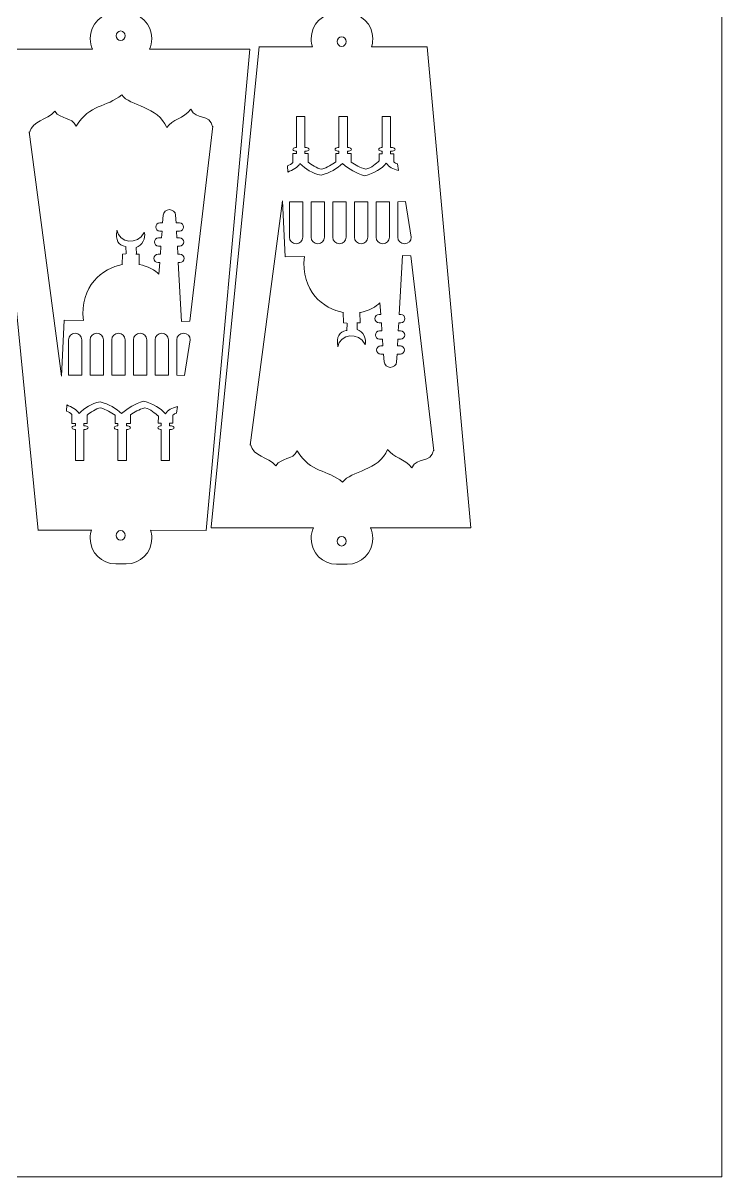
# Model space of a CAD drawing. Header units: millimetres. Extents: x -872 to 869, y -2161 to 2179.
# Drawn here: x 308 to 685, y 1113 to 1736 of the extents above; entities that cross this region are included whole.
import ezdxf

# ---------------------------------------------------------------- set-up
doc = ezdxf.new("R2010")
doc.units = ezdxf.units.MM
doc.header["$MEASUREMENT"] = 0
doc.layers.add('Layer 1', color=7, linetype='Continuous')

msp = doc.modelspace()

# ---------------------------------------------------------------- linework, layer by layer
at = {"layer": 'Layer 1', "color": 250, "lineweight": 18}
msp.add_lwpolyline([(-872.4922, 1112.7839), (685.3746, 1112.7839), (685.3746, 2178.9405), (-872.4922, 2178.9405), (-872.4922, 1112.7839)], close=True, dxfattribs=at)
at = {"layer": 'Layer 1', "color": 240, "lineweight": 9}
for points, knots in [([(345.118, 1722.2283), (344.3378, 1723.9509), (343.9032, 1725.8627), (343.9032, 1727.8675), (343.9032, 1727.8675), (343.9032, 1727.8675), (343.9032, 1728.1961), (343.9032, 1728.1961), (343.9032, 1728.1961), (343.9032, 1735.7691), (350.0988, 1741.9651), (357.6718, 1741.9651), (357.6718, 1741.9651), (357.6718, 1741.9651), (363.4102, 1741.9651), (363.4102, 1741.9651), (363.4102, 1741.9651), (370.9828, 1741.9651), (377.179, 1735.7691), (377.179, 1728.1961), (377.179, 1728.1961), (377.179, 1728.1961), (377.179, 1727.8675), (377.179, 1727.8675), (377.179, 1727.8675), (377.179, 1725.8615), (376.7442, 1723.9509), (375.964, 1722.2283)], [0, 0, 0, 0, 0.125, 0.125, 0.125, 0.125, 0.25, 0.25, 0.25, 0.25, 0.375, 0.375, 0.375, 0.375, 0.5, 0.5, 0.5, 0.5, 0.625, 0.625, 0.625, 0.625, 0.75, 0.75, 0.75, 0.75, 1, 1, 1, 1]), ([(495.9835, 1723.6167), (496.3923, 1724.9163), (496.6139, 1726.2969), (496.6139, 1727.7263), (496.6139, 1727.7263), (496.6139, 1727.7263), (496.6139, 1728.0551), (496.6139, 1728.0551), (496.6139, 1728.0551), (496.6139, 1735.6281), (490.4177, 1741.8245), (482.8451, 1741.8245), (482.8451, 1741.8245), (482.8451, 1741.8245), (477.1067, 1741.8245), (477.1067, 1741.8245), (477.1067, 1741.8245), (469.5337, 1741.8245), (463.3381, 1735.6281), (463.3381, 1728.0551), (463.3381, 1728.0551), (463.3381, 1728.0551), (463.3381, 1727.7271), (463.3381, 1727.7271), (463.3381, 1727.7271), (463.3381, 1726.2841), (463.5621, 1724.8909), (463.9787, 1723.5821)], [0, 0, 0, 0, 0.125, 0.125, 0.125, 0.125, 0.25, 0.25, 0.25, 0.25, 0.375, 0.375, 0.375, 0.375, 0.5, 0.5, 0.5, 0.5, 0.625, 0.625, 0.625, 0.625, 0.75, 0.75, 0.75, 0.75, 1, 1, 1, 1]), ([(360.3758, 1726.9643), (359.041, 1726.9643), (357.9584, 1728.1197), (357.9584, 1729.5455), (357.9584, 1729.5455), (357.9584, 1730.9713), (359.041, 1732.1267), (360.3758, 1732.1267), (360.3758, 1732.1267), (361.7112, 1732.1267), (362.7934, 1730.9713), (362.7934, 1729.5455), (362.7934, 1729.5455), (362.7934, 1728.1197), (361.7112, 1726.9643), (360.3758, 1726.9643)], [0, 0, 0, 0, 0.2, 0.2, 0.2, 0.2, 0.4, 0.4, 0.4, 0.4, 0.6, 0.6, 0.6, 0.6, 1, 1, 1, 1]), ([(479.8107, 1728.9591), (478.4759, 1728.9591), (477.3933, 1727.8033), (477.3933, 1726.3773), (477.3933, 1726.3773), (477.3933, 1724.9513), (478.4759, 1723.7957), (479.8107, 1723.7957), (479.8107, 1723.7957), (481.1461, 1723.7957), (482.2283, 1724.9513), (482.2283, 1726.3773), (482.2283, 1726.3773), (482.2283, 1727.8037), (481.1461, 1728.9585), (479.8107, 1728.9591)], [0, 0, 0, 0, 0.2, 0.2, 0.2, 0.2, 0.4, 0.4, 0.4, 0.4, 0.6, 0.6, 0.6, 0.6, 1, 1, 1, 1]), ([(315.8364, 1462.0805), (315.8364, 1462.0805), (289.9362, 1721.9795), (289.9362, 1721.9795), (289.9362, 1721.9795), (289.9362, 1721.9795), (289.9048, 1722.2283), (289.9048, 1722.2283), (289.9048, 1722.2283), (289.9048, 1722.2283), (345.202, 1722.2283), (345.202, 1722.2283)], [0, 0, 0, 0, 0.25, 0.25, 0.25, 0.25, 0.5, 0.5, 0.5, 0.5, 1, 1, 1, 1]), ([(435.2713, 1723.8017), (435.2713, 1723.8017), (409.3711, 1463.9027), (409.3711, 1463.9027), (409.3711, 1463.9027), (409.3711, 1463.9027), (409.3397, 1463.6539), (409.3397, 1463.6539), (409.3397, 1463.6539), (409.3397, 1463.6539), (464.6369, 1463.6539), (464.6369, 1463.6539)], [0, 0, 0, 0, 0.25, 0.25, 0.25, 0.25, 0.5, 0.5, 0.5, 0.5, 1, 1, 1, 1]), ([(310.862, 1676.8473), (313.1838, 1684.4903), (320.0422, 1683.3553), (324.7938, 1688.7023), (324.7938, 1688.7023), (328.045, 1683.9705), (333.8196, 1685.9473), (336.34, 1680.7091), (336.34, 1680.7091), (343.6808, 1692.7325), (352.6384, 1690.6393), (360.9108, 1697.6065)], [0, 0, 0, 0, 0.25, 0.25, 0.25, 0.25, 0.5, 0.5, 0.5, 0.5, 1, 1, 1, 1]), ([(410.2758, 1680.0303), (408.4014, 1688.3019), (401.1022, 1683.3845), (398.3796, 1689.8187), (398.3796, 1689.8187), (394.1578, 1684.7023), (388.4326, 1684.4555), (385.2424, 1679.8919), (385.2424, 1679.8919), (380.5856, 1691.5989), (365.3792, 1691.3667), (360.9108, 1697.6065)], [0, 0, 0, 0, 0.25, 0.25, 0.25, 0.25, 0.5, 0.5, 0.5, 0.5, 1, 1, 1, 1]), ([(455.3255, 1669.0645), (455.3255, 1669.0645), (455.3255, 1685.8527), (455.3255, 1685.8527), (455.3255, 1685.8527), (455.3255, 1685.8527), (459.9519, 1685.8527), (459.9519, 1685.8527), (459.9519, 1685.8527), (459.9519, 1685.8527), (459.9519, 1669.0645), (459.9519, 1669.0645)], [0, 0, 0, 0, 0.25, 0.25, 0.25, 0.25, 0.5, 0.5, 0.5, 0.5, 1, 1, 1, 1]), ([(478.3363, 1669.0825), (478.3363, 1669.0825), (478.3363, 1685.8527), (478.3363, 1685.8527), (478.3363, 1685.8527), (478.3363, 1685.8527), (482.9627, 1685.8527), (482.9627, 1685.8527), (482.9627, 1685.8527), (482.9627, 1685.8527), (482.9627, 1669.0825), (482.9627, 1669.0825)], [0, 0, 0, 0, 0.25, 0.25, 0.25, 0.25, 0.5, 0.5, 0.5, 0.5, 1, 1, 1, 1]), ([(501.7081, 1669.0825), (501.7081, 1669.0825), (501.7081, 1685.8527), (501.7081, 1685.8527), (501.7081, 1685.8527), (501.7081, 1685.8527), (506.2651, 1685.8527), (506.2651, 1685.8527), (506.2651, 1685.8527), (506.2651, 1685.8527), (506.2651, 1669.0825), (506.2651, 1669.0825)], [0, 0, 0, 0, 0.25, 0.25, 0.25, 0.25, 0.5, 0.5, 0.5, 0.5, 1, 1, 1, 1]), ([(453.5947, 1661.1375), (453.5947, 1661.1375), (453.3833, 1661.1375), (453.3833, 1661.1375), (453.3833, 1661.1375), (453.3833, 1661.1375), (453.3833, 1665.8575), (453.3833, 1665.8575), (453.3833, 1665.8575), (453.3833, 1665.8575), (455.3255, 1665.8575), (455.3255, 1665.8575)], [0, 0, 0, 0, 0.25, 0.25, 0.25, 0.25, 0.5, 0.5, 0.5, 0.5, 1, 1, 1, 1]), ([(455.3255, 1667.2095), (455.3255, 1667.2095), (454.7969, 1667.2095), (454.7969, 1667.2095), (454.7969, 1667.2095), (454.0363, 1667.2095), (453.4147, 1667.6267), (453.4147, 1668.1371), (453.4147, 1668.1371), (453.4147, 1668.6475), (454.0363, 1669.0645), (454.7969, 1669.0645), (454.7969, 1669.0645), (454.7969, 1669.0645), (455.3255, 1669.0645), (455.3255, 1669.0645)], [0, 0, 0, 0, 0.2, 0.2, 0.2, 0.2, 0.4, 0.4, 0.4, 0.4, 0.6, 0.6, 0.6, 0.6, 1, 1, 1, 1]), ([(459.9519, 1669.0645), (459.9519, 1669.0645), (460.8061, 1669.0645), (460.8061, 1669.0645), (460.8061, 1669.0645), (461.5663, 1669.0645), (462.1881, 1668.6475), (462.1881, 1668.1371), (462.1881, 1668.1371), (462.1881, 1667.6263), (461.5663, 1667.2095), (460.8061, 1667.2095), (460.8061, 1667.2095), (460.8061, 1667.2095), (459.9519, 1667.2095), (459.9519, 1667.2095)], [0, 0, 0, 0, 0.2, 0.2, 0.2, 0.2, 0.4, 0.4, 0.4, 0.4, 0.6, 0.6, 0.6, 0.6, 1, 1, 1, 1]), ([(459.9519, 1665.8575), (459.9519, 1665.8575), (461.6625, 1665.8575), (461.6625, 1665.8575), (461.6625, 1665.8575), (461.6625, 1665.8575), (461.6625, 1661.1375), (461.6625, 1661.1375)], [0, 0, 0, 0, 0.33333333, 0.33333333, 0.33333333, 0.33333333, 1, 1, 1, 1]), ([(478.3363, 1667.2275), (478.3363, 1667.2275), (477.6741, 1667.2275), (477.6741, 1667.2275), (477.6741, 1667.2275), (476.9135, 1667.2275), (476.2919, 1667.6445), (476.2919, 1668.1547), (476.2919, 1668.1547), (476.2919, 1668.6653), (476.9135, 1669.0825), (477.6741, 1669.0825), (477.6741, 1669.0825), (477.6741, 1669.0825), (478.3363, 1669.0825), (478.3363, 1669.0825)], [0, 0, 0, 0, 0.2, 0.2, 0.2, 0.2, 0.4, 0.4, 0.4, 0.4, 0.6, 0.6, 0.6, 0.6, 1, 1, 1, 1]), ([(476.7591, 1661.4337), (476.7591, 1661.4337), (476.7591, 1665.9373), (476.7591, 1665.9373), (476.7591, 1665.9373), (476.7591, 1665.9373), (478.3363, 1665.9373), (478.3363, 1665.9373)], [0, 0, 0, 0, 0.33333333, 0.33333333, 0.33333333, 0.33333333, 1, 1, 1, 1]), ([(482.9627, 1669.0825), (482.9627, 1669.0825), (483.6833, 1669.0825), (483.6833, 1669.0825), (483.6833, 1669.0825), (484.4439, 1669.0825), (485.0655, 1668.6653), (485.0655, 1668.1547), (485.0655, 1668.1547), (485.0655, 1667.6445), (484.4439, 1667.2275), (483.6833, 1667.2275), (483.6833, 1667.2275), (483.6833, 1667.2275), (482.9627, 1667.2275), (482.9627, 1667.2275)], [0, 0, 0, 0, 0.2, 0.2, 0.2, 0.2, 0.4, 0.4, 0.4, 0.4, 0.6, 0.6, 0.6, 0.6, 1, 1, 1, 1]), ([(482.9627, 1665.9373), (482.9627, 1665.9373), (485.0387, 1665.9373), (485.0387, 1665.9373), (485.0387, 1665.9373), (485.0387, 1665.9373), (485.0387, 1661.2409), (485.0387, 1661.2409)], [0, 0, 0, 0, 0.33333333, 0.33333333, 0.33333333, 0.33333333, 1, 1, 1, 1]), ([(501.7081, 1667.2275), (501.7081, 1667.2275), (501.2689, 1667.2275), (501.2689, 1667.2275), (501.2689, 1667.2275), (500.5085, 1667.2275), (499.8865, 1667.6445), (499.8865, 1668.1547), (499.8865, 1668.1547), (499.8865, 1668.6653), (500.5085, 1669.0825), (501.2689, 1669.0825), (501.2689, 1669.0825), (501.2689, 1669.0825), (501.7081, 1669.0825), (501.7081, 1669.0825)], [0, 0, 0, 0, 0.2, 0.2, 0.2, 0.2, 0.4, 0.4, 0.4, 0.4, 0.6, 0.6, 0.6, 0.6, 1, 1, 1, 1]), ([(500.1771, 1661.9609), (500.1771, 1661.9609), (500.1101, 1665.7589), (500.1101, 1665.7589), (500.1101, 1665.7589), (500.1101, 1665.7589), (501.7081, 1665.7589), (501.7081, 1665.7589)], [0, 0, 0, 0, 0.33333333, 0.33333333, 0.33333333, 0.33333333, 1, 1, 1, 1]), ([(506.2651, 1669.0825), (506.2651, 1669.0825), (507.2781, 1669.0825), (507.2781, 1669.0825), (507.2781, 1669.0825), (508.0387, 1669.0825), (508.6605, 1668.6653), (508.6605, 1668.1547), (508.6605, 1668.1547), (508.6605, 1667.6445), (508.0387, 1667.2275), (507.2781, 1667.2275), (507.2781, 1667.2275), (507.2781, 1667.2275), (506.2651, 1667.2275), (506.2651, 1667.2275)], [0, 0, 0, 0, 0.2, 0.2, 0.2, 0.2, 0.4, 0.4, 0.4, 0.4, 0.6, 0.6, 0.6, 0.6, 1, 1, 1, 1]), ([(506.2651, 1665.7589), (506.2651, 1665.7589), (508.0305, 1665.7589), (508.0305, 1665.7589), (508.0305, 1665.7589), (508.0305, 1665.7589), (508.0571, 1661.4363), (508.0571, 1661.4363)], [0, 0, 0, 0, 0.33333333, 0.33333333, 0.33333333, 0.33333333, 1, 1, 1, 1]), ([(510.4703, 1656.7731), (507.3919, 1657.4193), (505.4717, 1658.5803), (503.9509, 1660.6387), (503.9509, 1660.6387), (501.7729, 1657.6111), (497.1945, 1655.3509), (492.3177, 1653.7769), (492.3177, 1653.7769), (487.1809, 1655.4043), (484.1427, 1657.2349), (480.2645, 1660.4769), (480.2645, 1660.4769), (477.3263, 1657.9201), (473.4281, 1655.1637), (468.6911, 1654.2619), (468.6911, 1654.2619), (463.9547, 1654.9477), (460.2969, 1657.5305), (457.2987, 1660.5573), (457.2987, 1660.5573), (456.1489, 1658.3707), (453.2019, 1656.8701), (450.7033, 1655.8751), (450.7033, 1655.8751), (450.7033, 1655.8751), (450.5107, 1659.2179), (450.5107, 1659.2179)], [0, 0, 0, 0, 0.125, 0.125, 0.125, 0.125, 0.25, 0.25, 0.25, 0.25, 0.375, 0.375, 0.375, 0.375, 0.5, 0.5, 0.5, 0.5, 0.625, 0.625, 0.625, 0.625, 0.75, 0.75, 0.75, 0.75, 1, 1, 1, 1]), ([(476.7591, 1661.4695), (474.4953, 1660.0269), (472.0557, 1658.3885), (469.0937, 1657.3919), (469.0937, 1657.3919), (466.2313, 1658.0467), (463.6293, 1659.7577), (461.6361, 1661.3121)], [0, 0, 0, 0, 0.33333333, 0.33333333, 0.33333333, 0.33333333, 1, 1, 1, 1]), ([(500.1887, 1661.9845), (498.4573, 1660.4759), (495.8993, 1658.1607), (492.9539, 1657.3641), (492.9539, 1657.3641), (489.5573, 1658.2627), (487.3327, 1659.8127), (485.0387, 1661.2409)], [0, 0, 0, 0, 0.33333333, 0.33333333, 0.33333333, 0.33333333, 1, 1, 1, 1]), ([(447.7695, 1640.3099), (447.7695, 1640.3099), (449.3169, 1610.0647), (449.3169, 1610.0647), (449.3169, 1610.0647), (449.3169, 1610.0647), (459.6549, 1610.2863), (459.6549, 1610.2863), (459.6549, 1610.2863), (457.5665, 1591.3175), (470.0373, 1581.9989), (480.6621, 1580.0359)], [0, 0, 0, 0, 0.25, 0.25, 0.25, 0.25, 0.5, 0.5, 0.5, 0.5, 1, 1, 1, 1]), ([(383.338, 1632.5639), (383.4622, 1634.1677), (384.9836, 1635.5643), (386.6758, 1635.5927), (386.6758, 1635.5927), (388.3326, 1635.6197), (390.0296, 1634.2093), (390.0892, 1632.6151)], [0, 0, 0, 0, 0.33333333, 0.33333333, 0.33333333, 0.33333333, 1, 1, 1, 1]), ([(458.8179, 1639.8563), (458.8179, 1639.8563), (451.5911, 1639.8563), (451.5911, 1639.8563), (451.5911, 1639.8563), (451.5911, 1639.8563), (451.5911, 1620.6991), (451.5911, 1620.6991), (451.5911, 1620.6991), (451.5911, 1618.7125), (453.2179, 1617.0865), (455.2043, 1617.0865), (455.2043, 1617.0865), (455.2043, 1617.0865), (455.2043, 1617.0865), (455.2043, 1617.0865), (455.2043, 1617.0865), (457.1921, 1617.0865), (458.8179, 1618.7125), (458.8179, 1620.6991), (458.8179, 1620.6991), (458.8179, 1620.6991), (458.8179, 1639.8563), (458.8179, 1639.8563)], [0, 0, 0, 0, 0.14285714, 0.14285714, 0.14285714, 0.14285714, 0.28571429, 0.28571429, 0.28571429, 0.28571429, 0.42857143, 0.42857143, 0.42857143, 0.42857143, 0.57142857, 0.57142857, 0.57142857, 0.57142857, 0.71428571, 0.71428571, 0.71428571, 0.71428571, 1, 1, 1, 1]), ([(470.5257, 1639.8563), (470.5257, 1639.8563), (463.2991, 1639.8563), (463.2991, 1639.8563), (463.2991, 1639.8563), (463.2991, 1639.8563), (463.2991, 1620.6991), (463.2991, 1620.6991), (463.2991, 1620.6991), (463.2991, 1618.7125), (464.9259, 1617.0865), (466.9121, 1617.0865), (466.9121, 1617.0865), (466.9121, 1617.0865), (466.9121, 1617.0865), (466.9121, 1617.0865), (466.9121, 1617.0865), (468.9007, 1617.0865), (470.5257, 1618.7125), (470.5257, 1620.6991), (470.5257, 1620.6991), (470.5257, 1620.6991), (470.5257, 1639.8563), (470.5257, 1639.8563)], [0, 0, 0, 0, 0.14285714, 0.14285714, 0.14285714, 0.14285714, 0.28571429, 0.28571429, 0.28571429, 0.28571429, 0.42857143, 0.42857143, 0.42857143, 0.42857143, 0.57142857, 0.57142857, 0.57142857, 0.57142857, 0.71428571, 0.71428571, 0.71428571, 0.71428571, 1, 1, 1, 1]), ([(482.2337, 1639.8563), (482.2337, 1639.8563), (475.0075, 1639.8563), (475.0075, 1639.8563), (475.0075, 1639.8563), (475.0075, 1639.8563), (475.0075, 1620.6991), (475.0075, 1620.6991), (475.0075, 1620.6991), (475.0075, 1618.7125), (476.6345, 1617.0865), (478.6205, 1617.0865), (478.6205, 1617.0865), (478.6205, 1617.0865), (478.6205, 1617.0865), (478.6205, 1617.0865), (478.6205, 1617.0865), (480.6085, 1617.0865), (482.2337, 1618.7125), (482.2337, 1620.6991), (482.2337, 1620.6991), (482.2337, 1620.6991), (482.2337, 1639.8563), (482.2337, 1639.8563)], [0, 0, 0, 0, 0.14285714, 0.14285714, 0.14285714, 0.14285714, 0.28571429, 0.28571429, 0.28571429, 0.28571429, 0.42857143, 0.42857143, 0.42857143, 0.42857143, 0.57142857, 0.57142857, 0.57142857, 0.57142857, 0.71428571, 0.71428571, 0.71428571, 0.71428571, 1, 1, 1, 1]), ([(493.9417, 1639.8563), (493.9417, 1639.8563), (486.7153, 1639.8563), (486.7153, 1639.8563), (486.7153, 1639.8563), (486.7153, 1639.8563), (486.7153, 1620.6991), (486.7153, 1620.6991), (486.7153, 1620.6991), (486.7153, 1618.7125), (488.3423, 1617.0865), (490.3289, 1617.0865), (490.3289, 1617.0865), (490.3289, 1617.0865), (490.3289, 1617.0865), (490.3289, 1617.0865), (490.3289, 1617.0865), (492.3167, 1617.0865), (493.9417, 1618.7125), (493.9417, 1620.6991), (493.9417, 1620.6991), (493.9417, 1620.6991), (493.9417, 1639.8563), (493.9417, 1639.8563)], [0, 0, 0, 0, 0.14285714, 0.14285714, 0.14285714, 0.14285714, 0.28571429, 0.28571429, 0.28571429, 0.28571429, 0.42857143, 0.42857143, 0.42857143, 0.42857143, 0.57142857, 0.57142857, 0.57142857, 0.57142857, 0.71428571, 0.71428571, 0.71428571, 0.71428571, 1, 1, 1, 1]), ([(505.6499, 1639.8563), (505.6499, 1639.8563), (498.4233, 1639.8563), (498.4233, 1639.8563), (498.4233, 1639.8563), (498.4233, 1639.8563), (498.4233, 1620.6991), (498.4233, 1620.6991), (498.4233, 1620.6991), (498.4233, 1618.7125), (500.0503, 1617.0865), (502.0367, 1617.0865), (502.0367, 1617.0865), (502.0367, 1617.0865), (502.0367, 1617.0865), (502.0367, 1617.0865), (502.0367, 1617.0865), (504.0245, 1617.0865), (505.6499, 1618.7125), (505.6499, 1620.6991), (505.6499, 1620.6991), (505.6499, 1620.6991), (505.6499, 1639.8563), (505.6499, 1639.8563)], [0, 0, 0, 0, 0.14285714, 0.14285714, 0.14285714, 0.14285714, 0.28571429, 0.28571429, 0.28571429, 0.28571429, 0.42857143, 0.42857143, 0.42857143, 0.42857143, 0.57142857, 0.57142857, 0.57142857, 0.57142857, 0.71428571, 0.71428571, 0.71428571, 0.71428571, 1, 1, 1, 1]), ([(514.3253, 1639.9391), (514.3253, 1639.9391), (510.1315, 1639.8563), (510.1315, 1639.8563), (510.1315, 1639.8563), (510.1315, 1639.8563), (510.1315, 1620.6991), (510.1315, 1620.6991), (510.1315, 1620.6991), (510.1315, 1618.7125), (511.7581, 1617.0865), (513.7445, 1617.0865), (513.7445, 1617.0865), (513.7445, 1617.0865), (513.7445, 1617.0865), (513.7445, 1617.0865), (513.7445, 1617.0865), (515.7329, 1617.0865), (517.6667, 1618.7373), (517.3583, 1620.6991), (517.3583, 1620.6991), (517.3583, 1620.6991), (514.3253, 1639.9391), (514.3253, 1639.9391)], [0, 0, 0, 0, 0.14285714, 0.14285714, 0.14285714, 0.14285714, 0.28571429, 0.28571429, 0.28571429, 0.28571429, 0.42857143, 0.42857143, 0.42857143, 0.42857143, 0.57142857, 0.57142857, 0.57142857, 0.57142857, 0.71428571, 0.71428571, 0.71428571, 0.71428571, 1, 1, 1, 1]), ([(382.7212, 1623.9113), (382.7212, 1623.9113), (381.546, 1623.9113), (381.546, 1623.9113), (381.546, 1623.9113), (380.306, 1623.9113), (379.292, 1624.9259), (379.292, 1626.1657), (379.292, 1626.1657), (379.292, 1627.4057), (380.306, 1628.4197), (381.546, 1628.4197), (381.546, 1628.4197), (381.546, 1628.4197), (383.042, 1628.4197), (383.042, 1628.4197)], [0, 0, 0, 0, 0.2, 0.2, 0.2, 0.2, 0.4, 0.4, 0.4, 0.4, 0.6, 0.6, 0.6, 0.6, 1, 1, 1, 1]), ([(390.3204, 1628.4197), (390.3204, 1628.4197), (392.1188, 1628.4197), (392.1188, 1628.4197), (392.1188, 1628.4197), (393.3586, 1628.4197), (394.3728, 1627.4057), (394.3728, 1626.1657), (394.3728, 1626.1657), (394.3728, 1624.9259), (393.3586, 1623.9113), (392.1188, 1623.9113), (392.1188, 1623.9113), (392.1188, 1623.9113), (390.5664, 1623.9113), (390.5664, 1623.9113)], [0, 0, 0, 0, 0.2, 0.2, 0.2, 0.2, 0.4, 0.4, 0.4, 0.4, 0.6, 0.6, 0.6, 0.6, 1, 1, 1, 1]), ([(382.1518, 1615.8791), (382.1518, 1615.8791), (380.8492, 1615.8791), (380.8492, 1615.8791), (380.8492, 1615.8791), (379.6316, 1615.8791), (378.636, 1616.8747), (378.636, 1618.0923), (378.636, 1618.0923), (378.636, 1619.3103), (379.6316, 1620.3057), (380.8492, 1620.3057), (380.8492, 1620.3057), (380.8492, 1620.3057), (382.4656, 1620.3047), (382.4656, 1620.3047)], [0, 0, 0, 0, 0.2, 0.2, 0.2, 0.2, 0.4, 0.4, 0.4, 0.4, 0.6, 0.6, 0.6, 0.6, 1, 1, 1, 1]), ([(390.7634, 1620.3047), (390.7634, 1620.3047), (392.2422, 1620.3047), (392.2422, 1620.3047), (392.2422, 1620.3047), (393.4598, 1620.3047), (394.4554, 1619.3103), (394.4554, 1618.0923), (394.4554, 1618.0923), (394.4554, 1616.8747), (393.4598, 1615.8791), (392.2422, 1615.8791), (392.2422, 1615.8791), (392.2422, 1615.8791), (391.005, 1615.8791), (391.005, 1615.8791)], [0, 0, 0, 0, 0.2, 0.2, 0.2, 0.2, 0.4, 0.4, 0.4, 0.4, 0.6, 0.6, 0.6, 0.6, 1, 1, 1, 1]), ([(363.156, 1611.6575), (363.156, 1611.6575), (361.3566, 1611.5755), (361.3566, 1611.5755), (361.3566, 1611.5755), (361.3566, 1611.5755), (361.132, 1605.7637), (361.132, 1605.7637)], [0, 0, 0, 0, 0.33333333, 0.33333333, 0.33333333, 0.33333333, 1, 1, 1, 1]), ([(370.2936, 1605.7805), (370.2936, 1605.7805), (370.4166, 1611.4547), (370.4166, 1611.4547), (370.4166, 1611.4547), (370.4166, 1611.4547), (368.6528, 1611.4943), (368.6528, 1611.4943)], [0, 0, 0, 0, 0.33333333, 0.33333333, 0.33333333, 0.33333333, 1, 1, 1, 1]), ([(381.518, 1606.9441), (381.518, 1606.9441), (380.6058, 1606.9441), (380.6058, 1606.9441), (380.6058, 1606.9441), (379.344, 1606.9441), (378.3104, 1607.9763), (378.3104, 1609.2395), (378.3104, 1609.2395), (378.3104, 1610.5017), (379.343, 1611.5345), (380.6058, 1611.5345), (380.6058, 1611.5345), (380.6058, 1611.5345), (381.8436, 1611.5345), (381.8436, 1611.5345)], [0, 0, 0, 0, 0.2, 0.2, 0.2, 0.2, 0.4, 0.4, 0.4, 0.4, 0.6, 0.6, 0.6, 0.6, 1, 1, 1, 1]), ([(391.2424, 1611.5345), (391.2424, 1611.5345), (392.326, 1611.5345), (392.326, 1611.5345), (392.326, 1611.5345), (393.5888, 1611.5345), (394.6218, 1610.5017), (394.6218, 1609.2395), (394.6218, 1609.2395), (394.6218, 1607.9763), (393.5888, 1606.9441), (392.326, 1606.9441), (392.326, 1606.9441), (392.326, 1606.9441), (391.493, 1606.9441), (391.493, 1606.9441)], [0, 0, 0, 0, 0.2, 0.2, 0.2, 0.2, 0.4, 0.4, 0.4, 0.4, 0.6, 0.6, 0.6, 0.6, 1, 1, 1, 1]), ([(510.9279, 1578.9381), (510.9279, 1578.9381), (512.6615, 1610.7265), (512.6615, 1610.7265), (512.6615, 1610.7265), (512.6615, 1610.7265), (517.2015, 1610.6009), (517.2015, 1610.6009)], [0, 0, 0, 0, 0.33333333, 0.33333333, 0.33333333, 0.33333333, 1, 1, 1, 1]), ([(328.3346, 1545.5723), (328.3346, 1545.5723), (329.882, 1575.8175), (329.882, 1575.8175), (329.882, 1575.8175), (329.882, 1575.8175), (340.22, 1575.5959), (340.22, 1575.5959), (340.22, 1575.5959), (338.1316, 1594.5647), (350.6024, 1603.8833), (361.2272, 1605.8463)], [0, 0, 0, 0, 0.25, 0.25, 0.25, 0.25, 0.5, 0.5, 0.5, 0.5, 1, 1, 1, 1]), ([(370.5058, 1605.8623), (374.647, 1605.1255), (379.4144, 1602.5375), (381.0756, 1600.7101), (381.0756, 1600.7101), (381.0756, 1600.7101), (381.518, 1606.9441), (381.518, 1606.9441)], [0, 0, 0, 0, 0.33333333, 0.33333333, 0.33333333, 0.33333333, 1, 1, 1, 1]), ([(391.493, 1606.9441), (391.493, 1606.9441), (393.2266, 1575.1557), (393.2266, 1575.1557), (393.2266, 1575.1557), (393.2266, 1575.1557), (397.7666, 1575.2813), (397.7666, 1575.2813)], [0, 0, 0, 0, 0.33333333, 0.33333333, 0.33333333, 0.33333333, 1, 1, 1, 1]), ([(489.9407, 1580.0199), (494.0819, 1580.7567), (498.8493, 1583.3447), (500.5105, 1585.1721), (500.5105, 1585.1721), (500.5105, 1585.1721), (500.9529, 1578.9381), (500.9529, 1578.9381)], [0, 0, 0, 0, 0.33333333, 0.33333333, 0.33333333, 0.33333333, 1, 1, 1, 1]), ([(482.5909, 1574.2247), (482.5909, 1574.2247), (480.7915, 1574.3067), (480.7915, 1574.3067), (480.7915, 1574.3067), (480.7915, 1574.3067), (480.5669, 1580.1185), (480.5669, 1580.1185)], [0, 0, 0, 0, 0.33333333, 0.33333333, 0.33333333, 0.33333333, 1, 1, 1, 1]), ([(489.7285, 1580.1017), (489.7285, 1580.1017), (489.8515, 1574.4275), (489.8515, 1574.4275), (489.8515, 1574.4275), (489.8515, 1574.4275), (488.0877, 1574.3879), (488.0877, 1574.3879)], [0, 0, 0, 0, 0.33333333, 0.33333333, 0.33333333, 0.33333333, 1, 1, 1, 1]), ([(500.9529, 1578.9381), (500.9529, 1578.9381), (500.0407, 1578.9381), (500.0407, 1578.9381), (500.0407, 1578.9381), (498.7789, 1578.9381), (497.7453, 1577.9059), (497.7453, 1576.6427), (497.7453, 1576.6427), (497.7453, 1575.3805), (498.7779, 1574.3477), (500.0407, 1574.3477), (500.0407, 1574.3477), (500.0407, 1574.3477), (501.2785, 1574.3477), (501.2785, 1574.3477)], [0, 0, 0, 0, 0.2, 0.2, 0.2, 0.2, 0.4, 0.4, 0.4, 0.4, 0.6, 0.6, 0.6, 0.6, 1, 1, 1, 1]), ([(510.6773, 1574.3477), (510.6773, 1574.3477), (511.7609, 1574.3477), (511.7609, 1574.3477), (511.7609, 1574.3477), (513.0237, 1574.3477), (514.0567, 1575.3805), (514.0567, 1576.6427), (514.0567, 1576.6427), (514.0567, 1577.9059), (513.0237, 1578.9381), (511.7609, 1578.9381), (511.7609, 1578.9381), (511.7609, 1578.9381), (510.9279, 1578.9381), (510.9279, 1578.9381)], [0, 0, 0, 0, 0.2, 0.2, 0.2, 0.2, 0.4, 0.4, 0.4, 0.4, 0.6, 0.6, 0.6, 0.6, 1, 1, 1, 1]), ([(339.383, 1546.0259), (339.383, 1546.0259), (332.1562, 1546.0259), (332.1562, 1546.0259), (332.1562, 1546.0259), (332.1562, 1546.0259), (332.1562, 1565.1831), (332.1562, 1565.1831), (332.1562, 1565.1831), (332.1562, 1567.1697), (333.783, 1568.7957), (335.7694, 1568.7957), (335.7694, 1568.7957), (335.7694, 1568.7957), (335.7694, 1568.7957), (335.7694, 1568.7957), (335.7694, 1568.7957), (337.7572, 1568.7957), (339.383, 1567.1697), (339.383, 1565.1831), (339.383, 1565.1831), (339.383, 1565.1831), (339.383, 1546.0259), (339.383, 1546.0259)], [0, 0, 0, 0, 0.14285714, 0.14285714, 0.14285714, 0.14285714, 0.28571429, 0.28571429, 0.28571429, 0.28571429, 0.42857143, 0.42857143, 0.42857143, 0.42857143, 0.57142857, 0.57142857, 0.57142857, 0.57142857, 0.71428571, 0.71428571, 0.71428571, 0.71428571, 1, 1, 1, 1]), ([(351.0908, 1546.0259), (351.0908, 1546.0259), (343.8642, 1546.0259), (343.8642, 1546.0259), (343.8642, 1546.0259), (343.8642, 1546.0259), (343.8642, 1565.1831), (343.8642, 1565.1831), (343.8642, 1565.1831), (343.8642, 1567.1697), (345.491, 1568.7957), (347.4772, 1568.7957), (347.4772, 1568.7957), (347.4772, 1568.7957), (347.4772, 1568.7957), (347.4772, 1568.7957), (347.4772, 1568.7957), (349.4658, 1568.7957), (351.0908, 1567.1697), (351.0908, 1565.1831), (351.0908, 1565.1831), (351.0908, 1565.1831), (351.0908, 1546.0259), (351.0908, 1546.0259)], [0, 0, 0, 0, 0.14285714, 0.14285714, 0.14285714, 0.14285714, 0.28571429, 0.28571429, 0.28571429, 0.28571429, 0.42857143, 0.42857143, 0.42857143, 0.42857143, 0.57142857, 0.57142857, 0.57142857, 0.57142857, 0.71428571, 0.71428571, 0.71428571, 0.71428571, 1, 1, 1, 1]), ([(362.7988, 1546.0259), (362.7988, 1546.0259), (355.5726, 1546.0259), (355.5726, 1546.0259), (355.5726, 1546.0259), (355.5726, 1546.0259), (355.5726, 1565.1831), (355.5726, 1565.1831), (355.5726, 1565.1831), (355.5726, 1567.1697), (357.1996, 1568.7957), (359.1856, 1568.7957), (359.1856, 1568.7957), (359.1856, 1568.7957), (359.1856, 1568.7957), (359.1856, 1568.7957), (359.1856, 1568.7957), (361.1736, 1568.7957), (362.7988, 1567.1697), (362.7988, 1565.1831), (362.7988, 1565.1831), (362.7988, 1565.1831), (362.7988, 1546.0259), (362.7988, 1546.0259)], [0, 0, 0, 0, 0.14285714, 0.14285714, 0.14285714, 0.14285714, 0.28571429, 0.28571429, 0.28571429, 0.28571429, 0.42857143, 0.42857143, 0.42857143, 0.42857143, 0.57142857, 0.57142857, 0.57142857, 0.57142857, 0.71428571, 0.71428571, 0.71428571, 0.71428571, 1, 1, 1, 1]), ([(374.5068, 1546.0259), (374.5068, 1546.0259), (367.2804, 1546.0259), (367.2804, 1546.0259), (367.2804, 1546.0259), (367.2804, 1546.0259), (367.2804, 1565.1831), (367.2804, 1565.1831), (367.2804, 1565.1831), (367.2804, 1567.1697), (368.9074, 1568.7957), (370.894, 1568.7957), (370.894, 1568.7957), (370.894, 1568.7957), (370.894, 1568.7957), (370.894, 1568.7957), (370.894, 1568.7957), (372.8818, 1568.7957), (374.5068, 1567.1697), (374.5068, 1565.1831), (374.5068, 1565.1831), (374.5068, 1565.1831), (374.5068, 1546.0259), (374.5068, 1546.0259)], [0, 0, 0, 0, 0.14285714, 0.14285714, 0.14285714, 0.14285714, 0.28571429, 0.28571429, 0.28571429, 0.28571429, 0.42857143, 0.42857143, 0.42857143, 0.42857143, 0.57142857, 0.57142857, 0.57142857, 0.57142857, 0.71428571, 0.71428571, 0.71428571, 0.71428571, 1, 1, 1, 1]), ([(386.215, 1546.0259), (386.215, 1546.0259), (378.9884, 1546.0259), (378.9884, 1546.0259), (378.9884, 1546.0259), (378.9884, 1546.0259), (378.9884, 1565.1831), (378.9884, 1565.1831), (378.9884, 1565.1831), (378.9884, 1567.1697), (380.6154, 1568.7957), (382.6018, 1568.7957), (382.6018, 1568.7957), (382.6018, 1568.7957), (382.6018, 1568.7957), (382.6018, 1568.7957), (382.6018, 1568.7957), (384.5896, 1568.7957), (386.215, 1567.1697), (386.215, 1565.1831), (386.215, 1565.1831), (386.215, 1565.1831), (386.215, 1546.0259), (386.215, 1546.0259)], [0, 0, 0, 0, 0.14285714, 0.14285714, 0.14285714, 0.14285714, 0.28571429, 0.28571429, 0.28571429, 0.28571429, 0.42857143, 0.42857143, 0.42857143, 0.42857143, 0.57142857, 0.57142857, 0.57142857, 0.57142857, 0.71428571, 0.71428571, 0.71428571, 0.71428571, 1, 1, 1, 1]), ([(394.8904, 1545.9431), (394.8904, 1545.9431), (390.6966, 1546.0259), (390.6966, 1546.0259), (390.6966, 1546.0259), (390.6966, 1546.0259), (390.6966, 1565.1831), (390.6966, 1565.1831), (390.6966, 1565.1831), (390.6966, 1567.1697), (392.3232, 1568.7957), (394.3096, 1568.7957), (394.3096, 1568.7957), (394.3096, 1568.7957), (394.3096, 1568.7957), (394.3096, 1568.7957), (394.3096, 1568.7957), (396.298, 1568.7957), (398.2318, 1567.1449), (397.9234, 1565.1831), (397.9234, 1565.1831), (397.9234, 1565.1831), (394.8904, 1545.9431), (394.8904, 1545.9431)], [0, 0, 0, 0, 0.14285714, 0.14285714, 0.14285714, 0.14285714, 0.28571429, 0.28571429, 0.28571429, 0.28571429, 0.42857143, 0.42857143, 0.42857143, 0.42857143, 0.57142857, 0.57142857, 0.57142857, 0.57142857, 0.71428571, 0.71428571, 0.71428571, 0.71428571, 1, 1, 1, 1]), ([(501.5867, 1570.0031), (501.5867, 1570.0031), (500.2841, 1570.0031), (500.2841, 1570.0031), (500.2841, 1570.0031), (499.0665, 1570.0031), (498.0709, 1569.0075), (498.0709, 1567.7899), (498.0709, 1567.7899), (498.0709, 1566.5719), (499.0665, 1565.5765), (500.2841, 1565.5765), (500.2841, 1565.5765), (500.2841, 1565.5765), (501.9005, 1565.5775), (501.9005, 1565.5775)], [0, 0, 0, 0, 0.2, 0.2, 0.2, 0.2, 0.4, 0.4, 0.4, 0.4, 0.6, 0.6, 0.6, 0.6, 1, 1, 1, 1]), ([(510.1983, 1565.5775), (510.1983, 1565.5775), (511.6771, 1565.5775), (511.6771, 1565.5775), (511.6771, 1565.5775), (512.8947, 1565.5775), (513.8903, 1566.5719), (513.8903, 1567.7899), (513.8903, 1567.7899), (513.8903, 1569.0075), (512.8947, 1570.0031), (511.6771, 1570.0031), (511.6771, 1570.0031), (511.6771, 1570.0031), (510.4399, 1570.0031), (510.4399, 1570.0031)], [0, 0, 0, 0, 0.2, 0.2, 0.2, 0.2, 0.4, 0.4, 0.4, 0.4, 0.6, 0.6, 0.6, 0.6, 1, 1, 1, 1]), ([(502.1561, 1561.9709), (502.1561, 1561.9709), (500.9809, 1561.9709), (500.9809, 1561.9709), (500.9809, 1561.9709), (499.7409, 1561.9709), (498.7269, 1560.9563), (498.7269, 1559.7165), (498.7269, 1559.7165), (498.7269, 1558.4765), (499.7409, 1557.4625), (500.9809, 1557.4625), (500.9809, 1557.4625), (500.9809, 1557.4625), (502.4769, 1557.4625), (502.4769, 1557.4625)], [0, 0, 0, 0, 0.2, 0.2, 0.2, 0.2, 0.4, 0.4, 0.4, 0.4, 0.6, 0.6, 0.6, 0.6, 1, 1, 1, 1]), ([(509.7553, 1557.4625), (509.7553, 1557.4625), (511.5537, 1557.4625), (511.5537, 1557.4625), (511.5537, 1557.4625), (512.7935, 1557.4625), (513.8077, 1558.4765), (513.8077, 1559.7165), (513.8077, 1559.7165), (513.8077, 1560.9563), (512.7935, 1561.9709), (511.5537, 1561.9709), (511.5537, 1561.9709), (511.5537, 1561.9709), (510.0013, 1561.9709), (510.0013, 1561.9709)], [0, 0, 0, 0, 0.2, 0.2, 0.2, 0.2, 0.4, 0.4, 0.4, 0.4, 0.6, 0.6, 0.6, 0.6, 1, 1, 1, 1]), ([(502.7729, 1553.3183), (502.8971, 1551.7145), (504.4185, 1550.3179), (506.1107, 1550.2895), (506.1107, 1550.2895), (507.7675, 1550.2625), (509.4645, 1551.6729), (509.5241, 1553.2671)], [0, 0, 0, 0, 0.33333333, 0.33333333, 0.33333333, 0.33333333, 1, 1, 1, 1]), ([(391.0354, 1529.1091), (387.957, 1528.4629), (386.0368, 1527.3019), (384.516, 1525.2435), (384.516, 1525.2435), (382.338, 1528.2711), (377.7596, 1530.5313), (372.8828, 1532.1053), (372.8828, 1532.1053), (367.746, 1530.4779), (364.7078, 1528.6473), (360.8296, 1525.4053), (360.8296, 1525.4053), (357.8914, 1527.9621), (353.9932, 1530.7185), (349.2562, 1531.6203), (349.2562, 1531.6203), (344.5198, 1530.9345), (340.862, 1528.3517), (337.8638, 1525.3249), (337.8638, 1525.3249), (336.714, 1527.5115), (333.767, 1529.0121), (331.2684, 1530.0071), (331.2684, 1530.0071), (331.2684, 1530.0071), (331.0758, 1526.6643), (331.0758, 1526.6643)], [0, 0, 0, 0, 0.125, 0.125, 0.125, 0.125, 0.25, 0.25, 0.25, 0.25, 0.375, 0.375, 0.375, 0.375, 0.5, 0.5, 0.5, 0.5, 0.625, 0.625, 0.625, 0.625, 0.75, 0.75, 0.75, 0.75, 1, 1, 1, 1]), ([(357.3242, 1524.4127), (355.0604, 1525.8553), (352.6208, 1527.4937), (349.6588, 1528.4903), (349.6588, 1528.4903), (346.7964, 1527.8355), (344.1944, 1526.1245), (342.2012, 1524.5701)], [0, 0, 0, 0, 0.33333333, 0.33333333, 0.33333333, 0.33333333, 1, 1, 1, 1]), ([(380.7538, 1523.8977), (379.0224, 1525.4063), (376.4644, 1527.7215), (373.519, 1528.5181), (373.519, 1528.5181), (370.1224, 1527.6195), (367.8978, 1526.0695), (365.6038, 1524.6413)], [0, 0, 0, 0, 0.33333333, 0.33333333, 0.33333333, 0.33333333, 1, 1, 1, 1]), ([(334.1598, 1524.7447), (334.1598, 1524.7447), (333.9484, 1524.7447), (333.9484, 1524.7447), (333.9484, 1524.7447), (333.9484, 1524.7447), (333.9484, 1520.0247), (333.9484, 1520.0247), (333.9484, 1520.0247), (333.9484, 1520.0247), (335.8906, 1520.0247), (335.8906, 1520.0247)], [0, 0, 0, 0, 0.25, 0.25, 0.25, 0.25, 0.5, 0.5, 0.5, 0.5, 1, 1, 1, 1]), ([(340.517, 1520.0247), (340.517, 1520.0247), (342.2276, 1520.0247), (342.2276, 1520.0247), (342.2276, 1520.0247), (342.2276, 1520.0247), (342.2276, 1524.7447), (342.2276, 1524.7447)], [0, 0, 0, 0, 0.33333333, 0.33333333, 0.33333333, 0.33333333, 1, 1, 1, 1]), ([(357.3242, 1524.4485), (357.3242, 1524.4485), (357.3242, 1519.9449), (357.3242, 1519.9449), (357.3242, 1519.9449), (357.3242, 1519.9449), (358.9014, 1519.9449), (358.9014, 1519.9449)], [0, 0, 0, 0, 0.33333333, 0.33333333, 0.33333333, 0.33333333, 1, 1, 1, 1]), ([(363.5278, 1519.9449), (363.5278, 1519.9449), (365.6038, 1519.9449), (365.6038, 1519.9449), (365.6038, 1519.9449), (365.6038, 1519.9449), (365.6038, 1524.6413), (365.6038, 1524.6413)], [0, 0, 0, 0, 0.33333333, 0.33333333, 0.33333333, 0.33333333, 1, 1, 1, 1]), ([(380.7422, 1523.9213), (380.7422, 1523.9213), (380.6752, 1520.1233), (380.6752, 1520.1233), (380.6752, 1520.1233), (380.6752, 1520.1233), (382.2732, 1520.1233), (382.2732, 1520.1233)], [0, 0, 0, 0, 0.33333333, 0.33333333, 0.33333333, 0.33333333, 1, 1, 1, 1]), ([(386.8302, 1520.1233), (386.8302, 1520.1233), (388.5956, 1520.1233), (388.5956, 1520.1233), (388.5956, 1520.1233), (388.5956, 1520.1233), (388.6222, 1524.4459), (388.6222, 1524.4459)], [0, 0, 0, 0, 0.33333333, 0.33333333, 0.33333333, 0.33333333, 1, 1, 1, 1]), ([(335.8906, 1518.6727), (335.8906, 1518.6727), (335.362, 1518.6727), (335.362, 1518.6727), (335.362, 1518.6727), (334.6014, 1518.6727), (333.9798, 1518.2555), (333.9798, 1517.7451), (333.9798, 1517.7451), (333.9798, 1517.2347), (334.6014, 1516.8177), (335.362, 1516.8177), (335.362, 1516.8177), (335.362, 1516.8177), (335.8906, 1516.8177), (335.8906, 1516.8177)], [0, 0, 0, 0, 0.2, 0.2, 0.2, 0.2, 0.4, 0.4, 0.4, 0.4, 0.6, 0.6, 0.6, 0.6, 1, 1, 1, 1]), ([(335.8906, 1516.8177), (335.8906, 1516.8177), (335.8906, 1500.0295), (335.8906, 1500.0295), (335.8906, 1500.0295), (335.8906, 1500.0295), (340.517, 1500.0295), (340.517, 1500.0295), (340.517, 1500.0295), (340.517, 1500.0295), (340.517, 1516.8177), (340.517, 1516.8177)], [0, 0, 0, 0, 0.25, 0.25, 0.25, 0.25, 0.5, 0.5, 0.5, 0.5, 1, 1, 1, 1]), ([(340.517, 1516.8177), (340.517, 1516.8177), (341.3712, 1516.8177), (341.3712, 1516.8177), (341.3712, 1516.8177), (342.1314, 1516.8177), (342.7532, 1517.2347), (342.7532, 1517.7451), (342.7532, 1517.7451), (342.7532, 1518.2559), (342.1314, 1518.6727), (341.3712, 1518.6727), (341.3712, 1518.6727), (341.3712, 1518.6727), (340.517, 1518.6727), (340.517, 1518.6727)], [0, 0, 0, 0, 0.2, 0.2, 0.2, 0.2, 0.4, 0.4, 0.4, 0.4, 0.6, 0.6, 0.6, 0.6, 1, 1, 1, 1]), ([(358.9014, 1518.6547), (358.9014, 1518.6547), (358.2392, 1518.6547), (358.2392, 1518.6547), (358.2392, 1518.6547), (357.4786, 1518.6547), (356.857, 1518.2377), (356.857, 1517.7275), (356.857, 1517.7275), (356.857, 1517.2169), (357.4786, 1516.7997), (358.2392, 1516.7997), (358.2392, 1516.7997), (358.2392, 1516.7997), (358.9014, 1516.7997), (358.9014, 1516.7997)], [0, 0, 0, 0, 0.2, 0.2, 0.2, 0.2, 0.4, 0.4, 0.4, 0.4, 0.6, 0.6, 0.6, 0.6, 1, 1, 1, 1]), ([(358.9014, 1516.7997), (358.9014, 1516.7997), (358.9014, 1500.0295), (358.9014, 1500.0295), (358.9014, 1500.0295), (358.9014, 1500.0295), (363.5278, 1500.0295), (363.5278, 1500.0295), (363.5278, 1500.0295), (363.5278, 1500.0295), (363.5278, 1516.7997), (363.5278, 1516.7997)], [0, 0, 0, 0, 0.25, 0.25, 0.25, 0.25, 0.5, 0.5, 0.5, 0.5, 1, 1, 1, 1]), ([(363.5278, 1516.7997), (363.5278, 1516.7997), (364.2484, 1516.7997), (364.2484, 1516.7997), (364.2484, 1516.7997), (365.009, 1516.7997), (365.6306, 1517.2169), (365.6306, 1517.7275), (365.6306, 1517.7275), (365.6306, 1518.2377), (365.009, 1518.6547), (364.2484, 1518.6547), (364.2484, 1518.6547), (364.2484, 1518.6547), (363.5278, 1518.6547), (363.5278, 1518.6547)], [0, 0, 0, 0, 0.2, 0.2, 0.2, 0.2, 0.4, 0.4, 0.4, 0.4, 0.6, 0.6, 0.6, 0.6, 1, 1, 1, 1]), ([(382.2732, 1518.6547), (382.2732, 1518.6547), (381.834, 1518.6547), (381.834, 1518.6547), (381.834, 1518.6547), (381.0736, 1518.6547), (380.4516, 1518.2377), (380.4516, 1517.7275), (380.4516, 1517.7275), (380.4516, 1517.2169), (381.0736, 1516.7997), (381.834, 1516.7997), (381.834, 1516.7997), (381.834, 1516.7997), (382.2732, 1516.7997), (382.2732, 1516.7997)], [0, 0, 0, 0, 0.2, 0.2, 0.2, 0.2, 0.4, 0.4, 0.4, 0.4, 0.6, 0.6, 0.6, 0.6, 1, 1, 1, 1]), ([(382.2732, 1516.7997), (382.2732, 1516.7997), (382.2732, 1500.0295), (382.2732, 1500.0295), (382.2732, 1500.0295), (382.2732, 1500.0295), (386.8302, 1500.0295), (386.8302, 1500.0295), (386.8302, 1500.0295), (386.8302, 1500.0295), (386.8302, 1516.7997), (386.8302, 1516.7997)], [0, 0, 0, 0, 0.25, 0.25, 0.25, 0.25, 0.5, 0.5, 0.5, 0.5, 1, 1, 1, 1]), ([(386.8302, 1516.7997), (386.8302, 1516.7997), (387.8432, 1516.7997), (387.8432, 1516.7997), (387.8432, 1516.7997), (388.6038, 1516.7997), (389.2256, 1517.2169), (389.2256, 1517.7275), (389.2256, 1517.7275), (389.2256, 1518.2377), (388.6038, 1518.6547), (387.8432, 1518.6547), (387.8432, 1518.6547), (387.8432, 1518.6547), (386.8302, 1518.6547), (386.8302, 1518.6547)], [0, 0, 0, 0, 0.2, 0.2, 0.2, 0.2, 0.4, 0.4, 0.4, 0.4, 0.6, 0.6, 0.6, 0.6, 1, 1, 1, 1]), ([(430.2969, 1509.0349), (432.6187, 1501.3919), (439.4771, 1502.5269), (444.2287, 1497.1799), (444.2287, 1497.1799), (447.4799, 1501.9117), (453.2545, 1499.9349), (455.7749, 1505.1731), (455.7749, 1505.1731), (463.1157, 1493.1497), (472.0733, 1495.2429), (480.3457, 1488.2757)], [0, 0, 0, 0, 0.25, 0.25, 0.25, 0.25, 0.5, 0.5, 0.5, 0.5, 1, 1, 1, 1]), ([(529.7107, 1505.8519), (527.8363, 1497.5803), (520.5371, 1502.4977), (517.8145, 1496.0635), (517.8145, 1496.0635), (513.5927, 1501.1799), (507.8675, 1501.4267), (504.6773, 1505.9903), (504.6773, 1505.9903), (500.0205, 1494.2833), (484.8141, 1494.5155), (480.3457, 1488.2757)], [0, 0, 0, 0, 0.25, 0.25, 0.25, 0.25, 0.5, 0.5, 0.5, 0.5, 1, 1, 1, 1]), ([(376.5486, 1462.2655), (376.9574, 1460.9659), (377.179, 1459.5853), (377.179, 1458.1559), (377.179, 1458.1559), (377.179, 1458.1559), (377.179, 1457.8271), (377.179, 1457.8271), (377.179, 1457.8271), (377.179, 1450.2541), (370.9828, 1444.0577), (363.4102, 1444.0577), (363.4102, 1444.0577), (363.4102, 1444.0577), (357.6718, 1444.0577), (357.6718, 1444.0577), (357.6718, 1444.0577), (350.0988, 1444.0577), (343.9032, 1450.2541), (343.9032, 1457.8271), (343.9032, 1457.8271), (343.9032, 1457.8271), (343.9032, 1458.1551), (343.9032, 1458.1551), (343.9032, 1458.1551), (343.9032, 1459.5981), (344.1272, 1460.9913), (344.5438, 1462.3001)], [0, 0, 0, 0, 0.125, 0.125, 0.125, 0.125, 0.25, 0.25, 0.25, 0.25, 0.375, 0.375, 0.375, 0.375, 0.5, 0.5, 0.5, 0.5, 0.625, 0.625, 0.625, 0.625, 0.75, 0.75, 0.75, 0.75, 1, 1, 1, 1]), ([(360.3758, 1456.9231), (359.041, 1456.9231), (357.9584, 1458.0789), (357.9584, 1459.5049), (357.9584, 1459.5049), (357.9584, 1460.9309), (359.041, 1462.0865), (360.3758, 1462.0865), (360.3758, 1462.0865), (361.7112, 1462.0865), (362.7934, 1460.9309), (362.7934, 1459.5049), (362.7934, 1459.5049), (362.7934, 1458.0785), (361.7112, 1456.9237), (360.3758, 1456.9231)], [0, 0, 0, 0, 0.2, 0.2, 0.2, 0.2, 0.4, 0.4, 0.4, 0.4, 0.6, 0.6, 0.6, 0.6, 1, 1, 1, 1]), ([(464.5529, 1463.6539), (463.7727, 1461.9313), (463.3381, 1460.0195), (463.3381, 1458.0147), (463.3381, 1458.0147), (463.3381, 1458.0147), (463.3381, 1457.6861), (463.3381, 1457.6861), (463.3381, 1457.6861), (463.3381, 1450.1131), (469.5337, 1443.9171), (477.1067, 1443.9171), (477.1067, 1443.9171), (477.1067, 1443.9171), (482.8451, 1443.9171), (482.8451, 1443.9171), (482.8451, 1443.9171), (490.4177, 1443.9171), (496.6139, 1450.1131), (496.6139, 1457.6861), (496.6139, 1457.6861), (496.6139, 1457.6861), (496.6139, 1458.0147), (496.6139, 1458.0147), (496.6139, 1458.0147), (496.6139, 1460.0207), (496.1791, 1461.9313), (495.3989, 1463.6539)], [0, 0, 0, 0, 0.125, 0.125, 0.125, 0.125, 0.25, 0.25, 0.25, 0.25, 0.375, 0.375, 0.375, 0.375, 0.5, 0.5, 0.5, 0.5, 0.625, 0.625, 0.625, 0.625, 0.75, 0.75, 0.75, 0.75, 1, 1, 1, 1]), ([(479.8107, 1458.9179), (478.4759, 1458.9179), (477.3933, 1457.7625), (477.3933, 1456.3367), (477.3933, 1456.3367), (477.3933, 1454.9109), (478.4759, 1453.7555), (479.8107, 1453.7555), (479.8107, 1453.7555), (481.1461, 1453.7555), (482.2283, 1454.9109), (482.2283, 1456.3367), (482.2283, 1456.3367), (482.2283, 1457.7625), (481.1461, 1458.9179), (479.8107, 1458.9179)], [0, 0, 0, 0, 0.2, 0.2, 0.2, 0.2, 0.4, 0.4, 0.4, 0.4, 0.6, 0.6, 0.6, 0.6, 1, 1, 1, 1])]:
    msp.add_open_spline(points, degree=3, knots=knots, dxfattribs=at)
for points in [[(375.8792, 1722.2087), (375.8792, 1722.2087), (430.199, 1722.2283), (430.199, 1722.2283)], [(406.6068, 1462.2369), (406.6068, 1462.2369), (430.199, 1722.2283), (430.199, 1722.2283)], [(464.1515, 1723.5833), (464.1515, 1723.5833), (435.2403, 1723.5541), (435.2403, 1723.5541)], [(526.0417, 1723.6453), (526.0417, 1723.6453), (495.9835, 1723.6167), (495.9835, 1723.6167)], [(526.0417, 1723.6453), (526.0417, 1723.6453), (549.6339, 1463.6539), (549.6339, 1463.6539)], [(310.9432, 1677.6293), (310.9432, 1677.6293), (328.3448, 1545.5675), (328.3448, 1545.5675)], [(397.7666, 1575.2813), (397.7666, 1575.2813), (410.2744, 1680.5909), (410.2744, 1680.5909)], [(455.3255, 1665.8575), (455.3255, 1665.8575), (455.3255, 1667.2095), (455.3255, 1667.2095)], [(459.9519, 1667.2095), (459.9519, 1667.2095), (459.9519, 1665.8575), (459.9519, 1665.8575)], [(478.3363, 1665.9373), (478.3363, 1665.9373), (478.3363, 1667.2275), (478.3363, 1667.2275)], [(482.9627, 1667.2275), (482.9627, 1667.2275), (482.9627, 1665.9373), (482.9627, 1665.9373)], [(501.7081, 1665.7589), (501.7081, 1665.7589), (501.7081, 1667.2275), (501.7081, 1667.2275)], [(506.2651, 1667.2275), (506.2651, 1667.2275), (506.2651, 1665.7589), (506.2651, 1665.7589)], [(453.4085, 1661.0129), (452.7557, 1660.2461), (451.6999, 1659.5849), (450.4643, 1659.1897)], [(510.0191, 1660.2517), (509.1635, 1660.5095), (508.5833, 1660.9593), (508.0429, 1661.4643)], [(510.0461, 1660.3273), (510.0461, 1660.3273), (510.4637, 1656.7421), (510.4637, 1656.7421)], [(430.3781, 1508.2529), (430.3781, 1508.2529), (447.7797, 1640.3147), (447.7797, 1640.3147)], [(383.042, 1628.4197), (383.042, 1628.4197), (383.34, 1632.6235), (383.34, 1632.6235)], [(390.0914, 1632.6235), (390.0914, 1632.6235), (390.3204, 1628.4197), (390.3204, 1628.4197)], [(362.9104, 1615.5677), (359.29, 1616.2429), (357.2944, 1619.1559), (358.4044, 1624.2359)], [(373.1168, 1623.1703), (369.5234, 1616.0623), (359.5672, 1617.5095), (358.2442, 1624.4977)], [(373.1008, 1623.4467), (374.17, 1620.1859), (371.7852, 1616.1579), (368.7754, 1615.0551)], [(382.4656, 1620.3047), (382.4656, 1620.3047), (382.7212, 1623.9113), (382.7212, 1623.9113)], [(390.5664, 1623.9113), (390.5664, 1623.9113), (390.7634, 1620.3047), (390.7634, 1620.3047)], [(363.321, 1611.7409), (363.321, 1611.7409), (363.156, 1615.7305), (363.156, 1615.7305)], [(381.8436, 1611.5345), (381.8436, 1611.5345), (382.1518, 1615.8791), (382.1518, 1615.8791)], [(391.005, 1615.8791), (391.005, 1615.8791), (391.2424, 1611.5345), (391.2424, 1611.5345)], [(368.7754, 1615.0551), (368.7754, 1615.0551), (368.8586, 1611.4943), (368.8586, 1611.4943)], [(517.2015, 1610.6009), (517.2015, 1610.6009), (529.7093, 1505.2913), (529.7093, 1505.2913)], [(482.7559, 1574.1413), (482.7559, 1574.1413), (482.5909, 1570.1517), (482.5909, 1570.1517)], [(488.2103, 1570.8271), (488.2103, 1570.8271), (488.2935, 1574.3879), (488.2935, 1574.3879)], [(501.2785, 1574.3477), (501.2785, 1574.3477), (501.5867, 1570.0031), (501.5867, 1570.0031)], [(510.4399, 1570.0031), (510.4399, 1570.0031), (510.6773, 1574.3477), (510.6773, 1574.3477)], [(482.3453, 1570.3145), (478.7249, 1569.6393), (476.7293, 1566.7263), (477.8393, 1561.6463)], [(492.5517, 1562.7119), (488.9583, 1569.8199), (479.0021, 1568.3727), (477.6791, 1561.3845)], [(492.5357, 1562.4355), (493.6049, 1565.6963), (491.2201, 1569.7243), (488.2103, 1570.8271)], [(501.9005, 1565.5775), (501.9005, 1565.5775), (502.1561, 1561.9709), (502.1561, 1561.9709)], [(510.0013, 1561.9709), (510.0013, 1561.9709), (510.1983, 1565.5775), (510.1983, 1565.5775)], [(502.4769, 1557.4625), (502.4769, 1557.4625), (502.7749, 1553.2587), (502.7749, 1553.2587)], [(509.5263, 1553.2587), (509.5263, 1553.2587), (509.7553, 1557.4625), (509.7553, 1557.4625)], [(390.6112, 1525.5549), (390.6112, 1525.5549), (391.0288, 1529.1401), (391.0288, 1529.1401)], [(333.9736, 1524.8693), (333.3208, 1525.6361), (332.265, 1526.2973), (331.0294, 1526.6925)], [(390.5842, 1525.6305), (389.7286, 1525.3727), (389.1484, 1524.9229), (388.608, 1524.4179)], [(335.8906, 1520.0247), (335.8906, 1520.0247), (335.8906, 1518.6727), (335.8906, 1518.6727)], [(340.517, 1518.6727), (340.517, 1518.6727), (340.517, 1520.0247), (340.517, 1520.0247)], [(358.9014, 1519.9449), (358.9014, 1519.9449), (358.9014, 1518.6547), (358.9014, 1518.6547)], [(363.5278, 1518.6547), (363.5278, 1518.6547), (363.5278, 1519.9449), (363.5278, 1519.9449)], [(382.2732, 1520.1233), (382.2732, 1520.1233), (382.2732, 1518.6547), (382.2732, 1518.6547)], [(386.8302, 1518.6547), (386.8302, 1518.6547), (386.8302, 1520.1233), (386.8302, 1520.1233)], [(344.7166, 1462.2989), (344.7166, 1462.2989), (315.8054, 1462.3281), (315.8054, 1462.3281)], [(406.6068, 1462.2369), (406.6068, 1462.2369), (376.5486, 1462.2655), (376.5486, 1462.2655)], [(495.3141, 1463.6735), (495.3141, 1463.6735), (549.6339, 1463.6539), (549.6339, 1463.6539)]]:
    msp.add_open_spline(points, degree=3, dxfattribs=at)

doc.saveas('drawing.dxf')
